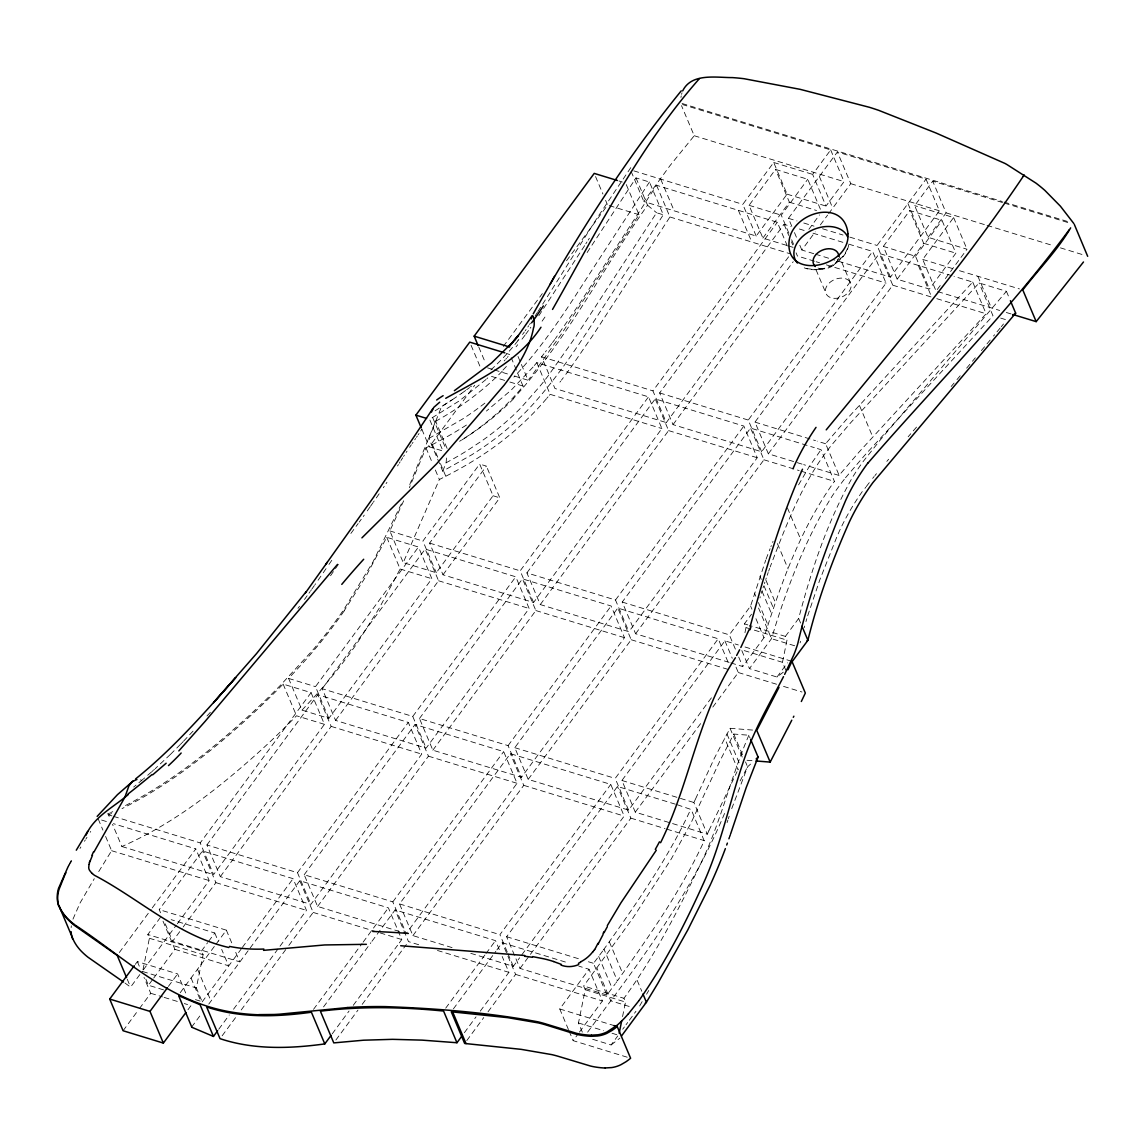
<?xml version="1.0" encoding="UTF-8"?>
<svg xmlns="http://www.w3.org/2000/svg" width="1145" height="1145" viewBox="0 0 1145 1145"><rect width="100%" height="100%" fill="white"/><g stroke="black" fill="none" stroke-linecap="round" stroke-linejoin="round"><path stroke-width="0.75" stroke-dasharray="5 3.75" d="M446.121 462.666L446.478 458.029M680.931 97.454L681.232 95.879M142.982 969.758L149.394 938.256L147.82 934.506L161.059 916.558M195.423 999.628L202.135 1001.689L196.325 987.949L203.109 954.701L201.52 950.951L147.82 934.506M582.333 1032.132L578.468 1022.972L585.238 989.724L583.664 985.988L633.013 917.932L671.285 858.95L690.721 823.57L719.761 761.239L733.745 734.045L748.873 735.233L750.018 737.967M622.551 1016.603L625.528 1002.061L623.939 998.311L583.664 985.988M744.951 632.713L745.982 627.589L744.407 623.853L751.535 614.192M785.813 670.226L782.464 662.311L786.987 640.141L785.398 636.405L749.531 625.413M785.398 636.405L798.652 618.457C811.49 569.809 827.491 521.233 852.467 477.379A264.638 186.463 -22.9 0 1 863.702 460.82L880.791 439.322L1006.412 291.317L979.118 282.958L850.792 422.619L831.642 444.99A281.398 198.285 -22.9 0 0 818.532 462.938C797.521 495.084 783.81 531.309 770.127 567.004M800.126 642.817L800.527 641.272M681.576 94.334L682.005 92.831M735.348 649.115L729.322 634.86L750.59 606.02L765.69 560.191M730.811 662.898L742.719 666.547L763.987 637.722C780.947 583.163 800.885 528.117 834.419 481.372L821.037 449.684L815.999 448.139M804.176 627.689L804.649 626.072M759.937 597.948L760.266 596.803M805.951 621.592L806.81 618.715M761.325 593.325L762.198 590.534M807.669 615.838L819.677 580.214L836.766 537.077A280.639 197.756 -22.9 0 1 863.831 489.416M763.071 587.757L763.515 586.369M72.965 919.163L80.035 903.019L94.276 878.702M764.416 583.592L764.874 582.204M727.075 822.625L727.905 820.078M728.334 818.804L729.165 816.27M765.805 579.442L766.263 578.053M731.727 808.656L747.599 766.821L752.852 761.955M767.207 575.291L768.166 572.529M768.653 571.155L769.626 568.392M766.077 559.146L768.467 552.878M769.283 550.788L770.098 548.698M435.758 421.188L441.584 406.504L452.661 399.505M434.771 423.278L409.08 486.253M770.928 546.623L771.344 545.578M431.894 430.906L435.615 421.16L447.237 448.683M430.105 434.986L428.803 438.206L442.729 471.182L471.482 454.951A234.267 165.08 -22.9 0 0 527.802 409.896C558.459 377.478 582.247 339.507 606.306 302.166L663.298 214.802L649.444 182.026L636.005 177.904L586.598 253.36M442.729 471.182L446.106 462.766A254.619 179.407 -22.9 0 0 467.89 450.157L481.201 441.34A223.16 157.251 -22.9 0 0 521.834 406.876L540.64 385.421A438.249 308.806 -22.9 0 0 547.811 376.304L575.692 336.902L656.572 212.755L663.298 214.802M466.43 425.038L463.611 426.842A274.557 193.462 -22.9 0 1 432.395 444.561L425.983 447.838L409.366 487.727M546.451 398.732C526.628 422.176 502.941 442.185 476.993 458.53A274.557 193.462 -22.9 0 1 445.777 476.248L439.365 479.526L403.24 562.61L436.288 572.729L493.066 495.756L479.683 464.068L422.891 541.041L436.288 572.729M772.603 542.444L773.018 541.399M748.873 735.233C731.154 776.095 721.35 819.934 702.343 860.281C679.443 907.956 655.226 955.56 623.939 998.311M403.684 500.809L389.844 530.922L403.24 562.61M401.38 503.857L372.898 562.081L343.944 609.383A496.386 349.769 -22.9 0 1 312.227 650.732L280.353 685.368A746.139 525.755 -22.9 0 1 248.866 715.811C210.508 750.734 169.374 783.452 122.844 806.867M695.545 798.938L714.237 758.491L730.052 728.292L753.224 730.124M708.927 830.64L737.037 771.701M708.827 830.855L707.295 834.204L635.289 812.163L621.907 780.475L724.914 640.842L738.325 644.95M724.556 813.437C696.332 881.278 654.582 942.249 610.757 1000.816L586.383 1033.849M695.33 799.396L693.913 802.516L707.295 834.204M677.267 804.749L690.721 809.372M704.218 840.845L690.936 808.942M689.376 812.249C666.233 861.398 634.731 905.996 603.329 950.121M702.658 844.151C679.686 892.885 648.485 937.125 617.384 980.893L604.002 949.205M838.469 258.398L836.623 262.148L833.274 265.44L844.28 255.12L848.23 247.105M344.173 610.9A504.143 355.236 -22.9 0 1 301.765 664.257L288.597 678.427L301.994 710.129L328.858 718.344L431.865 578.712L418.483 547.024L386.738 537.306L365.856 576.493L344.115 610.886M386.738 537.306L400.135 568.993L379.253 608.181L357.512 642.588M740.114 780.919L747.599 766.821L745.524 761.912M798.566 484.879L809.086 466.845L821.037 449.684M738.453 769.054L738.024 769.855L724.642 738.167M105.612 836.451L111.623 850.706L97.282 873.893M646.567 994.203L648.757 990.482M642.13 1001.632L638.151 1008.616M79.993 848.431L80.88 847.014M84.472 841.289L85.231 840.087M397.544 465.943L398.417 464.584M399.276 463.21L400.135 461.85M85.889 839.042L86.991 837.31M400.993 460.49L402.711 457.785M90.741 831.427L90.212 832.272M585.825 243.799L587.013 241.938M584.651 245.645L536.833 318.797M537.978 311.54L597.032 218.123L631.467 166.626M588.186 240.092L589.374 238.246M403.57 456.44L404.428 455.109M537.434 312.399L535.202 315.848M421.99 429.06L420.73 430.992M406.16 452.475L407.019 451.173M386.051 483.662L386.953 482.317M529.562 324.464L530.421 323.176M419.041 433.526L418.183 434.785M383.317 487.727L384.233 486.382M409.595 447.309L411.327 444.775M626.286 184.603L638.996 214.702L561.207 334.354L532.454 374.687M527.845 326.998L528.704 325.738M416.479 437.29L417.338 436.045M649.444 182.026L592.466 269.376C568.364 306.688 544.676 344.774 513.876 377.063M660.708 179.221L674.162 210.794M787.359 246.018L777.326 222.259L656.557 185.275L578.812 304.727L555.397 338.634M636.005 177.904L647.555 205.227C602.284 269.204 566.632 340.323 513.533 398.474M656.557 185.275L669.939 216.977L592.838 335.442L570.568 367.874M323.219 572.786L326.668 567.763M328.944 564.456L332.322 559.547M412.186 443.516L413.044 442.271M414.762 439.78L415.621 438.535M379.167 493.81L373.499 501.982M320.901 576.164L316.177 582.948M373.027 502.669L370.622 506.119M544.963 317.065L541.442 322.103M756.187 236.042L742.804 204.354L773.705 162.475L787.087 194.163L756.187 236.042L643.848 201.52L670.04 165.567L694.228 135.74L681.504 105.641M314.99 584.651L315.591 583.807M314.388 585.51L311.97 588.945M370.15 506.806L366.228 512.345M525.226 330.762L526.099 329.517M310.782 590.648L311.368 589.804M310.18 591.493L308.978 593.196M363.251 516.524L364.253 515.135M307.118 595.786L304.484 599.465M524.338 332.007L522.549 334.469M530.164 328.2L530.836 327.255M361.233 519.315L359.201 522.12M616.711 981.809L616.053 982.725M602.671 951.037L593.525 963.317L606.922 995.005L615.395 983.641M350.871 533.47L358.17 523.523M528.46 330.519L525.727 334.24M568.779 370.336L565.158 375.231M554.681 339.621L552.505 342.57M297.986 608.338L299.503 606.292M486.024 379.496L459.474 400.779L429.59 419.342L442.986 451.03L429.275 446.836L474.688 385.278M503.342 346.42L542.315 293.607M566.532 260.774L607.609 205.098L605.605 200.346M119.323 952.54L151.183 909.359M152.256 907.913L195.795 848.889L113.384 823.656M311.068 692.639L324.45 724.327L213.6 874.594L200.203 842.906L311.068 692.639L283.13 684.095L276.532 690.793A744.064 524.295 -22.9 0 1 249.324 716.899C210.608 752.15 169.059 785.184 122 808.613M328.858 718.344L315.476 686.656L418.483 547.024M160.558 912.78L159.227 909.617L202.508 850.95L293.077 878.673L306.459 910.361L278.979 947.616M206.916 844.953L317.78 694.7L408.336 722.423L421.732 754.111L310.882 904.378L220.312 876.655L206.916 844.953L297.485 872.69L310.882 904.378M322.189 688.717L425.196 549.085L515.765 576.808L529.147 608.496L426.14 748.129L335.571 720.405L322.189 688.717L412.758 716.441L426.14 748.129M534.4 365.484L536.776 362.65L648.514 396.857L661.896 428.559L533.57 602.513L443 574.79L429.618 543.102L486.396 466.13L479.683 464.068M135.296 964.362L137.343 961.585L177.618 973.923L186.993 996.107M124.977 983.054L130.587 987.119L142.266 971.275M143.34 969.844L176.258 925.203M177.318 923.772L209.177 880.577L195.795 848.889M235.727 952.354L239.749 961.857L172.609 941.304L182.112 928.423M183.171 926.992L215.89 882.638L202.508 850.95M220.312 876.655L331.163 726.388L317.78 694.7M335.571 720.405L438.578 580.773L425.196 549.085M443 574.79L499.778 497.817L486.396 466.13M163.535 989.867L148.421 985.244L152.657 979.505M153.716 978.059L174.913 949.348L162.447 919.836M123.087 1030.743L138.445 1009.933M139.461 1008.545L150.725 993.287L144.027 977.444M168.401 986.418L177.618 973.923M786.644 245.373L762.899 238.103L749.059 205.313L775.537 169.417L807.755 179.278L821.609 212.068M201.52 950.951L207.631 942.664M208.662 941.29L214.773 933.003L171.135 919.65M180.194 992.744L215.031 945.512M216.061 944.124L226.352 930.169L159.227 909.617M187.937 1009.775L191 1005.611L184.288 1003.564M762.899 238.103L789.392 202.193L775.537 169.417M788.891 233.208L781.276 215.174L807.755 179.278M202.178 1001.875L241.294 948.876M242.339 947.43L293.077 878.673M297.485 872.69L408.336 722.423M412.758 716.441L515.765 576.808M533.57 602.513L520.173 570.825L648.514 396.857M788.604 256.809L666.318 422.577L652.922 390.874L777.326 222.259M830.683 149.923L844.065 181.626L826.017 206.086L812.635 174.383L830.683 149.923L682.534 104.581M191.601 1027.122L201.477 1013.74M208.776 1004.093L248.995 949.577M250.054 948.146L299.79 880.72L388.398 907.856L401.795 939.544L398.632 943.838M304.198 874.737L415.048 724.484L503.671 751.607L517.053 783.294L406.203 933.561L317.594 906.439L304.198 874.737L392.821 901.874L406.203 933.561M419.471 718.502L522.478 578.869L611.101 605.991L624.483 637.679L521.476 777.312L432.853 750.19L419.471 718.502L508.079 745.624L521.476 777.312M526.886 572.886L655.226 398.918L743.849 426.054L757.231 457.742L628.891 631.697L540.283 604.574L526.886 572.886L615.509 600.009L628.891 631.697M848.803 244.143L872.647 251.442L886.044 283.13L761.64 451.76L673.031 424.623L659.635 392.935L784.039 224.305L790.851 226.395M791.796 226.252L788.447 218.323L837.396 151.984L926.019 179.107L939.401 210.809L890.452 277.147L832.515 259.414M218.738 1029.269L229.315 1014.942M233.537 1009.217L277.92 949.048M808.9 229.301L819.491 214.931M222.159 1035.781L236.972 1015.701M241.209 1009.962L287.781 946.843M288.841 945.412L313.172 912.422L299.79 880.72M317.594 906.439L428.445 756.172L415.048 724.484M432.853 750.19L535.86 610.557L522.478 578.869M540.283 604.574L668.608 430.606L655.226 398.918M673.031 424.623L793.213 261.718M813.766 253.675L801.843 250.025L815.226 231.877M820.378 224.892L827.592 215.117M828.622 213.714L850.778 183.672L837.396 151.984M313.515 1009.36L362.035 943.594M363.094 942.163L388.398 907.856M392.821 901.874L503.671 751.607M508.079 745.624L611.101 605.991M615.509 600.009L743.849 426.054M761.64 451.76L748.257 420.058L872.647 251.442M890.452 277.147L877.07 245.459L926.019 179.107M883.325 246.418L909.803 210.523L942.02 220.384L955.875 253.174L929.396 289.07L897.165 279.208L883.325 246.418L915.542 256.28L929.396 289.07M323.548 1006.913L370.908 942.721M371.968 941.29L395.111 909.917L495.513 940.646L499.521 950.15M452.06 947.602L412.916 935.622L399.533 903.92L510.384 753.668L610.772 784.397L624.168 816.084L520.703 956.333M711.403 697.82L628.576 810.102L528.188 779.373L514.792 747.685L617.813 608.052L718.201 638.781L728.907 664.143M729.107 662.382L635.604 633.757L622.222 602.07L750.562 428.101L814.324 447.623M802.001 464.111L768.352 453.806L754.97 422.119L879.374 253.503L952.325 275.83M945.369 278.564L967.01 249.238L928.065 237.316L914.683 205.628L932.731 181.168L1002.691 202.593M332.179 1033.906L349.053 1011.035M353.275 1005.31L397.573 945.269M335.886 1040.032L357.984 1010.076M362.192 1004.365L406.403 944.453M412.916 935.622L523.766 785.356L510.384 753.668M528.188 779.373L631.196 639.74L617.813 608.052M635.604 633.757L763.944 459.789L750.562 428.101M768.352 453.806L892.756 285.191L879.374 253.503M897.165 279.208L923.657 243.298L909.803 210.523M928.065 237.316L946.113 212.855L932.731 181.168M915.542 256.28L942.02 220.384M940.231 285.534L936.109 291.131L922.713 259.428L953.613 217.55L914.683 205.628M445.691 1008.172L484.907 955.016M485.967 953.57L495.513 940.646M507.292 952.096L499.921 934.663L610.772 784.397M628.576 810.102L615.194 778.414L718.201 638.781M453.391 1008.888L495.857 951.338M496.916 949.892L502.226 942.707L568.607 963.017M606.922 995.005L520.03 968.412L506.634 936.724L617.484 786.458L675.564 804.234M464.383 1032.69L476.034 1016.875M480.285 1011.135L508.895 972.334L502.197 956.49M470.767 953.327L513.318 966.351L519.644 957.764M466.774 1040.59L483.762 1017.562M488.013 1011.808L515.608 974.395L502.226 942.707M520.03 968.412L630.881 818.145L617.484 786.458M635.289 812.163L701.126 722.91M712.82 707.08L738.296 672.53L734.947 664.601M783.294 672.172L776.997 677.038L749.431 668.608L771.501 638.681C786.386 589.074 804.949 539.839 832.386 495.728A281.441 198.314 -22.9 0 1 845.511 477.766M776.997 677.038L787.502 662.798M568.45 1029.555L559.748 1008.96L589.031 969.271L578.812 966.151M627.231 1057.207L573.144 1040.648L578.368 1033.563M579.413 1032.146L602.413 1000.959L589.031 969.271M592.652 1039.288L611.115 1044.941L617.742 1035.967M622.708 1029.226L624.368 1026.993M626.014 1024.746L627.675 1022.499M629.335 1020.252L635.947 1011.278M864.947 488.342L865.806 487.197M525.04 335.17L520.145 341.611M551.775 343.543L545.406 351.901M563.311 377.707L561.436 380.169M866.235 486.611L869.713 482.102M560.678 381.142L559.934 382.129M517.926 340.58L518.871 339.364M517.712 344.731L516.066 346.82M543.961 353.733L541.556 356.782L554.939 388.47L666.318 422.577M530.55 377.12L528.618 379.553M972.735 282.085L986.131 313.773L858.965 452.146L839.113 475.304L825.617 443.745L845.568 420.458L972.735 282.085L954.028 276.36M825.617 443.745L817.201 441.168M838.999 475.433L803.675 464.627M845.497 477.766L864.632 455.409L992.973 315.734L979.118 282.958M872.662 478.367L874.165 476.506M874.923 475.576L876.455 473.701M1000.172 328.014L993.516 336.029M1001.288 326.668L1003.492 323.992M536.776 362.65L550.158 394.338L549.371 395.283M990.182 340.036L981.265 350.699M509.697 354.606L506.505 353.39M523.079 386.294L511.185 357.583M966.652 368.132L970.502 363.537M972.434 361.233L975.325 357.784M956.977 379.61L960.841 375.016M548.054 396.857L546.981 398.117M951.151 386.495L954.071 383.06M508.094 356.481L507.292 357.412M533.069 367.044L511.171 390.144L486.425 411.041M886.831 461.378L888.649 459.259M520.846 388.928C503.414 409.509 482.489 427.028 459.603 441.269M916.515 427.099L908.142 436.789M505.775 359.172L506.534 358.299M504.229 360.918L505.002 360.045M977.887 276.317L991.37 307.919M210.351 712.304L206.386 716.655M506.419 366.443L501.982 371.152M193.061 731.125L183.472 741.259M301.994 710.129L315.161 695.945A504.143 355.236 -22.9 0 0 357.555 642.603M183.028 741.731L182.127 742.661M181.669 743.134L180.767 744.064M324.45 724.327L296.526 715.782L289.914 722.481A744.064 524.295 -22.9 0 1 262.72 748.587C220.312 787.016 174.627 823.369 121.871 846.513L112.511 824.328M180.309 744.522L170.705 754.14M170.347 754.483L155.205 768.681M486.911 378.68L487.784 377.864M435.086 410.826L451.774 400.077M153.716 769.998L154.46 769.34M153.158 770.499L152.027 771.501M151.455 772.002L145.758 776.94M144.599 777.913L143.712 778.672M143.168 779.13L142.094 780.046M141.737 780.346L138.874 782.736M136.04 785.098L135.096 785.871M134.623 786.257L133.679 787.03M611.115 1044.941L619.932 1038.114M470.552 386.824L471.497 386.108M469.607 387.554L466.673 389.744M465.671 390.474L460.476 394.181M452.504 399.591L461.678 393.336M428.888 438.406L462.265 419.213A233.38 164.451 -22.9 0 0 487.484 401.065M112.782 811.648L110.607 812.621M111.509 813.508L108.489 814.825L109.834 817.988M109.519 813.093L107.358 814.023M747.012 760.266L752.351 760.681M806.252 268.56L815.755 269.705L823.269 268.975L818.818 268.431L815.369 266.556M682.077 103.479L1002.347 201.534M1004.05 202.05L1068.786 221.872M1004.394 203.109L1069.244 222.96M694.228 135.74L844.065 181.626M850.778 183.672L939.401 210.809M946.113 212.855L985.358 224.878M987.062 225.393L1053.615 245.774M1060.442 247.864L1084.344 255.178M773.705 162.475L812.635 174.383M787.087 194.163L826.017 206.086M789.392 202.193L816.528 210.508M923.657 243.298L955.875 253.174M749.059 205.313L781.276 215.174M633.829 170.863L742.804 204.354M788.447 218.323L796.977 220.942M803.79 223.017L814.009 226.152M822.539 228.757L842.992 235.026M849.805 237.115L877.07 245.459M922.713 259.428L952.812 268.646M959.496 270.692L1019.479 288.926M799.382 229L806.194 231.09M813.007 233.179L847.085 243.613M619.001 180.996L622.308 181.998M788.347 245.889L793.428 247.449M815.469 254.19L830.812 258.885M937.784 291.631L999.671 310.452M1006.312 312.485L1011.278 314.016M669.939 216.977L790.708 253.947M814.467 261.217L797.421 256.008L796.09 252.83M816.17 261.747L819.577 262.792M826.389 264.867L886.044 283.13M892.756 285.191L931.687 297.113L918.304 265.411M936.796 298.673L986.131 313.773M1000.658 318.095L1006.813 319.97M609.255 205.599L638.996 214.702M541.556 356.782L652.922 390.874M659.635 392.935L748.257 420.058M754.97 422.119L815.512 440.653M487.541 367.846L492.608 369.391M494.296 369.907L507.808 374.043M514.549 376.104L528.06 380.24L518.012 356.481M491.491 376.376L508.194 381.5M509.868 382.015L523.236 386.108M550.158 394.338L661.896 428.559M668.608 430.606L757.231 457.742M763.944 459.789L799.181 470.581M800.856 471.096L834.419 481.372M493.066 495.756L499.778 497.817M744.407 623.853L747.828 624.898M745.982 627.589L786.987 640.141M794.687 645.78L771.501 638.681L757.646 605.905M389.844 530.922L422.891 541.041M429.618 543.102L520.173 570.825M622.222 602.07L729.322 634.86M745.023 646.997L791.954 661.366M782.464 662.311L741.473 649.759L749.431 668.608M400.135 568.993L431.865 578.712M438.578 580.773L529.147 608.496M535.86 610.557L624.483 637.679M631.196 639.74L729.88 669.954M738.296 672.53L776.84 684.324M783.552 686.385L801.987 692.024M288.597 678.427L315.476 686.656M514.792 747.685L615.194 778.414M621.907 780.475L693.913 802.516M331.163 726.388L421.732 754.111M428.445 756.172L517.053 783.294M523.766 785.356L624.168 816.084M630.881 818.145L665.03 828.608M666.748 829.123L704.318 840.63M108.489 814.825L111.881 815.87M113.584 816.385L200.203 842.906M399.533 903.92L499.921 934.663M506.634 936.724L579.9 959.152M588.415 961.757L593.525 963.317M101.604 820.049L106.657 821.595M121.871 846.513L213.6 874.594M585.238 989.724L625.528 1002.061M629.178 1006.455L610.757 1000.816L596.903 968.026M111.623 850.706L209.177 880.577M215.89 882.638L306.459 910.361M313.172 912.422L401.795 939.544M418.712 944.725L408.507 941.605L395.111 909.917M437.433 950.465L508.895 972.334M515.608 974.395L602.413 1000.959M559.748 1008.96L613.849 1025.519M578.468 1022.972L603.644 1030.686M612.031 1033.248L618.744 1035.309M149.394 938.256L203.109 954.701M174.913 949.348L228.614 965.793L221.686 949.391M142.624 971.504L196.325 987.949M150.725 993.287L162.475 996.88M164.15 997.395L177.575 1001.503M647.555 205.227L656.572 212.755M1006.412 291.317L1009.718 299.117M953.613 217.55L967.01 249.238M907.971 203.581L921.353 235.269M819.348 176.444L832.73 208.132M838.469 254.419L850.878 283.788A13.368 9.418 -22.9 0 1 834.247 298.33A13.368 9.418 -22.9 0 1 829.739 282.572A13.368 9.418 -22.9 0 1 850.878 283.788M816.056 269.834L825.702 292.676M794.473 232.592L797.149 238.933M799.825 245.259L801.843 250.025M791.667 239.763L794.43 246.318M784.039 224.305L788.719 235.398M791.395 241.738L792.741 244.915M859.466 405.459L872.848 437.147M738.382 210.337L751.778 242.024M787.431 507.951L800.813 539.639M631.124 171.406L643.848 201.52M777.412 543.574L788.118 568.936M798.652 618.457L800.627 623.138M595.557 176.573L602.914 194.006M765.905 580.172L775.265 602.356M759.937 576.236L761.282 579.413M763.958 585.753L773.319 607.938M762.069 591.335L771.429 613.505M754.426 593.053L755.772 596.216M758.448 602.556L767.823 624.741M750.59 606.02L751.936 609.197M755.943 618.701L763.987 637.722M738.697 657.044L742.719 666.547M724.914 640.842L732.27 658.275M733.745 734.045L742.747 755.342M730.052 728.292L742.776 758.391M726.946 733.945L739.656 764.044M478.839 347.236L485.537 363.094M471.082 345.303L481.129 369.076M432.681 417.596L446.078 449.298M432.395 444.575L437.762 457.241M440.439 463.582L445.791 476.263M421.904 429.404L429.275 446.836M425.983 447.838L432.667 463.682M435.358 470.022L439.365 479.526M637.178 980.363L641.801 991.298M609.326 941.805L622.708 973.493M598.678 956.461L612.074 988.149M569.122 1031.13L573.144 1040.648M507.951 953.671L513.318 966.351M283.13 684.095L296.526 715.782M226.352 930.169L233.05 946.013M214.773 933.003L218.237 941.204M197.541 969.242L210.923 1000.93M191.043 978.03L201.091 1001.803M165.252 923.872L172.609 941.304M98.241 819.019L102.921 830.111M145.844 979.132L148.421 985.244M137.343 961.585L140.692 969.514M127.238 979.19L130.587 987.119M502.211 371.266A223.361 157.395 -22.9 0 1 435.63 421.274M838.154 259.385A13.368 9.418 -22.9 0 1 816.986 267.672M848.645 244.944A28.582 20.138 -22.9 0 1 831.971 265.339A28.582 20.138 -22.9 0 1 804.248 267.844M140.42 779.859A19.78 11.307 59.7 0 1 141.722 780.289M518.027 340.609A218.852 154.217 -22.9 0 1 490.389 370.365M330.547 575.749A277.891 32.761 -59.2 0 1 339.908 562.181M513.747 398.589A223.361 157.395 -22.9 0 1 461.521 440.167M71.147 927.636A49.965 35.209 -22.9 0 1 71.348 925.818"/><path stroke-width="1.5" d="M531.366 318.882C533.355 309.436 535.302 325.209 533.527 327.785C530.45 345.246 521.032 360.875 511.271 375.374A401.58 300.09 7 0 1 504.129 385.178L436.474 463.954L361.92 537.864M431.45 412.071L433.755 407.391L439.694 402.196M619.173 1033.234L621.706 1020.753M88.995 864.59L88.723 867.609A12.252 7.772 -41.9 0 0 89.138 869.499L89.424 870.071A7.4 4.666 -42.8 0 0 89.682 870.501L90.412 871.474A47.374 30.013 -38.2 0 0 92.287 873.535M89.067 864.303L89.596 862.643M750.09 626.845C764.545 573.416 779.831 519.83 802.488 469.207M730.582 834.018L746.182 787.631L758.104 757.088L750.605 739.326M730.252 834.977L729.751 836.408M729.422 837.367L728.907 838.798M727.376 843.106L726.689 845.024M90.111 861.126L92.473 855.301M725.372 848.602L725.286 848.846A665.989 469.235 -22.9 0 1 712.791 879.331L711.102 883.153M749.059 629.736L740.815 647.497M86.032 835.163C94.047 816.542 113.656 807.182 128.283 794.53M682.678 90.913C691.423 72.779 716.054 77.66 732.485 77.602A281.298 128.569 36.4 0 1 744.007 78.704L800.24 89.353L869.384 107.286A241.896 110.564 36.4 0 1 878.759 110.364L935.952 132.977L1004.938 163.42A71.706 32.776 36.4 0 1 1006.956 164.551L1035.967 183.128A69.616 31.817 36.4 0 1 1044.884 190.413L1060.413 206.2L1073.824 223.533M710.673 884.126L687.787 929.926L657.688 983.627L646.41 1002.218L621.592 1035.881M755.915 760.967L770.17 762.098L791.782 720.205M93.933 852.066L124.919 797.135L128.956 785.756L132.305 781.62L136.398 779.659A19.78 11.307 59.7 0 1 136.913 779.573M64.807 874.952L58.968 889.55A49.965 35.209 -22.9 0 0 58.925 906.353M787.946 669.811L791.954 661.366L805.336 693.054L801.328 701.499M597.991 943.308L594.727 949.591M65.165 874.222L65.909 872.776M784.654 674.376L793.728 655.083A179.307 126.351 -22.9 0 0 797.779 643.647C809.2 594.699 825.874 547.095 845.497 500.837A229.086 161.416 -22.9 0 1 867.91 462.966M783.509 676.638C769.855 703.102 754.569 728.921 744.908 757.246C730.066 799.425 721.651 843.779 702.887 884.57C684.739 924.802 664.243 964.577 638.939 1000.644M739.627 649.773L736.636 655.47M793.871 716.197L793.27 717.342M778.986 687.372L756.773 730.41L770.17 762.098M603.057 933.504L604.045 931.644M735.419 657.76C698.278 714.265 690.12 782.98 660.579 842.72M681.246 90.827C624.884 160.128 576.98 236.042 533.241 313.83M68.127 866.636L58.51 888.448A49.965 35.209 -22.9 0 0 58.753 906.067M554.466 276.331L550.287 283.903M68.528 865.906L69.33 864.475M607.308 925.618L620.862 902.933L656.3 850.205M69.73 863.759L70.546 862.328M70.961 861.612L71.362 860.883M76.286 850.191L87.635 831.399M552.534 309.422C597.504 230.145 638.71 147.404 699.438 78.604M531.953 315.934L519.143 334.369L509.139 346.377L518.47 335.599L514.277 340.423M432.796 408.679L373.528 497.273L325.695 564.471M1024.202 174.956L1023.244 176.359M1022.972 176.759C963.188 265.54 894.03 347.293 826.218 429.862M540.984 327.241C518.685 361.362 480.156 379.067 445.734 398.303M327.298 562.238L305.529 592.795M1087.678 256.323L1074.368 224.534M421.245 427.815L415.878 415.134L469.751 342.126L504.845 352.875M478.181 345.661L474.159 336.143L594.226 173.396L617.355 180.481M185.891 1012.552L163.363 1043.081L123.087 1030.743L109.705 999.055L134.266 965.75M163.363 1043.081L149.981 1011.393L167.385 987.806M192.331 1027.48L213.457 1036.44L217.679 1030.7M324.794 1043.911L311.411 1012.223C276.632 1017.003 240.407 1018.249 206.658 1006.97L220.04 1038.658C253.804 1049.936 290.014 1048.691 324.794 1043.911L331.12 1035.338M456.955 1042.737L443.573 1011.049C402.654 1006.985 361.262 1006.126 320.4 1011.192L333.782 1042.895L363.609 1040.204L392.549 1039.331L422.09 1040.132L456.955 1042.737L462.265 1035.552M792.111 661.681L807.883 640.313C817.859 599.722 832.315 560.32 849.261 522.149A266.499 187.78 -22.9 0 1 872.862 482.646L1015.658 313.172L1010.377 300.677M638.595 1001.102L628.304 1013.983M1070.647 227.869C1057.622 250.111 1038.658 269.376 1022.8 289.943L1036.182 321.63L1083.485 261.99M1069.358 229.601C1008.244 312.442 935.15 385.307 868.024 463.009M306.016 591.85L256.552 653.58L213.528 702.644L235.727 677.611C204.225 713.149 172.795 749.088 135.611 778.901M97.153 816.399L117.434 794.687L133.121 781.004M337.532 564.399L205.127 721.364L178.82 750.934M513.003 341.897L491.563 362.965L454.365 390.688M756.129 758.92L758.104 757.088M166.154 763.228L152.743 774.779M616.64 1025.562L607.079 1031.903A22.227 15.658 -22.9 0 1 597.876 1034.794L591.407 1035.166M806.781 641.157L807.898 640.227L801.944 626.258M645.308 1003.077L646.41 1002.218L642.946 994.017M1012.896 315.29L1015.658 313.172M580.544 962.344L578.411 963.317M347.522 1007.557L279.724 1014.169A230.617 162.504 -22.9 0 1 274.127 1014.484L258.641 1014.627M263.55 950.35L324.665 944.954L366.371 944.324M605.261 1067.941L611.716 1067.569A22.227 15.658 -22.9 0 0 620.933 1064.707L625.943 1061.773A45.671 32.189 -22.9 0 0 630.609 1058.238L617.227 1026.55L613.849 1025.519M400.693 945.741L524.796 955.502M532.597 956.605L544.161 958.88A152.357 130.873 -77.5 0 1 553.636 961.528M228.914 947.516C178.148 935.937 139.504 898.925 94.377 875.252A100.588 63.547 -36.4 0 1 93.06 874.136L92.316 873.506M1012.939 314.517L1036.182 321.63M474.159 336.143L509.611 347.007M415.878 415.134L426.541 418.397M109.705 999.055L149.981 1011.393M553.622 961.557L561.336 964.391M179.565 996.093L200.074 1004.737L213.457 1036.44M178.634 995.635L191.816 1027.222M123.517 982.009L88.008 957.234A125.335 88.322 -22.9 0 1 80.88 950.779A93.546 65.923 -22.9 0 1 77.402 946.614L77.087 946.214A53.6 37.771 -22.9 0 1 76.3 945.069L75.241 943.394A64.478 45.428 -22.9 0 1 72.879 938.743L59.511 907.04M74.153 924.444C116.962 952.368 155.148 988.894 204.454 1005.31A197.684 139.289 -22.9 0 0 258.584 1014.771M452.647 1011.908L466.029 1043.596M126.565 977.601L117.205 955.417L74.625 925.546A125.335 88.322 -22.9 0 1 66.897 918.462A93.546 65.923 -22.9 0 1 64.005 914.912L63.705 914.526A53.6 37.771 -22.9 0 1 62.903 913.381L61.859 911.706A64.134 45.199 -22.9 0 1 59.182 906.253M152.056 774.55A199.144 40.232 -38.4 0 1 127.997 794.043M181.168 753.024A253.932 246.705 -3.7 0 1 168.487 765.604M341.768 584.379A371.281 140.305 -58.7 0 1 363.695 559.261M92.001 855.2A176.988 143.869 -15.9 0 1 93.461 851.937M89.339 862.643A59.64 43.31 -31.3 0 1 89.868 861.112M263.865 949.048A145.773 107.301 -27.7 0 1 229.515 946.414M372.726 931.472A497.087 275.702 -11.7 0 1 408.336 933.461M524.653 956.29A304.126 259.071 -66.2 0 1 532.454 957.292M578.755 964.562A25.963 22.313 -50.3 0 1 560.993 965.063M592.738 951.853A27.595 21.011 -36.2 0 1 580.415 961.986M593.811 950.536A26.092 21.025 -35 0 1 592.852 951.91M594.584 949.52A33.792 30.214 -24.1 0 1 594.083 950.293M598.076 944.253A138.402 27.48 -67.6 0 1 603.057 934.563M604.059 932.746A171.335 36.755 -68.1 0 1 607.294 926.763M659.448 841.818A427.271 295.41 50 0 1 655.298 849.375M750.92 626.845A136.799 95.808 -21.3 0 1 749.932 629.764M792.97 468.777A263.307 180.509 -26.7 0 1 816.027 427.357M543.36 305.915A320.085 259.357 -19.4 0 1 531.581 322.861M815.369 266.556A13.368 9.418 -22.9 0 1 822.024 250.268A13.368 9.418 -22.9 0 1 838.741 256.38M797.392 263.035A28.582 20.138 -22.9 0 1 810.402 231.018A28.582 20.138 -22.9 0 1 847.515 236.643M59.025 905.967A64.478 45.428 -22.9 0 0 61.386 910.618L62.445 912.279A53.6 37.771 -22.9 0 0 63.247 913.424L63.547 913.824A93.546 65.923 -22.9 0 0 67.04 917.975A125.335 88.322 -22.9 0 0 74.182 924.43M347.522 1007.528A421.818 297.228 -22.9 0 1 385.307 1006.612C436.431 1008.459 487.784 1012.452 538.093 1021.855A149.523 105.354 -22.9 0 1 543.961 1023.401L576.708 1033.362A78.79 55.518 -22.9 0 0 591.378 1035.237M628.219 1013.955A93.976 66.224 -22.9 0 1 616.726 1025.619M436.674 400.006A65.694 43.639 -19.2 0 1 443.129 395.698M605.233 1068.027A78.79 55.518 -22.9 0 1 590.605 1066.067L557.801 1056.177A149.523 105.354 -22.9 0 0 551.947 1054.645L521.175 1049.35L464.655 1043.467L451.273 1011.779L507.779 1017.662L538.565 1022.957A149.523 105.354 -22.9 0 1 544.419 1024.489L575.52 1034.092A82.583 58.195 -22.9 0 0 590.934 1036.311L597.404 1035.996A22.342 15.744 -22.9 0 0 606.664 1033.448L611.759 1030.6A44.555 31.402 -22.9 0 0 617.212 1026.535M72.593 938.857A49.965 35.209 -22.9 0 1 71.105 931.644M847.958 233.609C850.735 267.987 782.922 281.455 789.334 239.391C794.201 211.61 844.337 198.085 847.958 233.609"/></g></svg>
